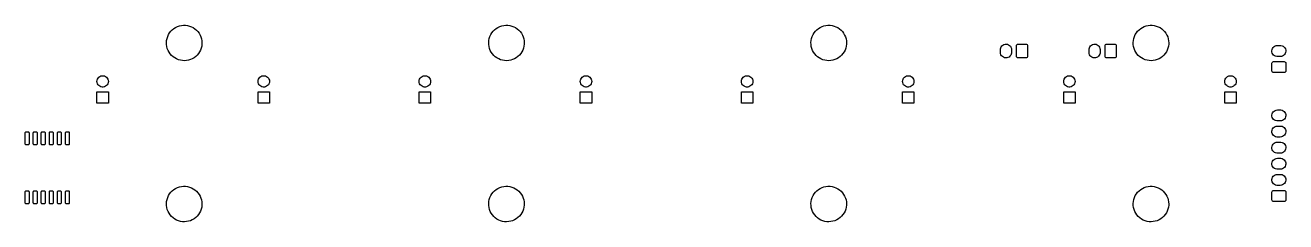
# Model space of a CAD drawing. Extents: x 17 to 415, y -139 to -108.
# Drawn here: x 216.2 to 415, y -138.7 to -107.7 of the extents above; entities that cross this region are included whole.
import ezdxf

# ---------------------------------------------------------------- set-up
doc = ezdxf.new("R2010")
doc.units = 0
doc.layers.add('BLACK', color=7, linetype='CONTINUOUS')

msp = doc.modelspace()

# ---------------------------------------------------------------- linework, layer by layer
at = {"layer": 'BLACK', "linetype": 'CONTINUOUS'}
for p, q in [((238.697, -109.459), (238.832, -109.167)), ((238.832, -109.167), (239.001, -108.892)), ((239.001, -108.892), (239.2, -108.638)), ((239.2, -108.638), (239.426, -108.409)), ((239.426, -108.409), (239.678, -108.208)), ((239.678, -108.208), (239.951, -108.036)), ((239.951, -108.036), (240.242, -107.898)), ((240.242, -107.898), (240.547, -107.793)), ((240.547, -107.793), (240.862, -107.724)), ((240.862, -107.724), (241.183, -107.692)), ((241.183, -107.692), (241.505, -107.698)), ((241.505, -107.698), (241.825, -107.74)), ((241.825, -107.74), (242.137, -107.818)), ((242.137, -107.818), (242.439, -107.932)), ((242.439, -107.932), (242.725, -108.08)), ((242.725, -108.08), (242.993, -108.26)), ((242.993, -108.26), (243.238, -108.469)), ((243.238, -108.469), (243.457, -108.705)), ((243.457, -108.705), (243.648, -108.965)), ((243.648, -108.965), (243.808, -109.245)), ((243.808, -109.245), (243.934, -109.542)), ((289.497, -109.459), (289.632, -109.167)), ((289.632, -109.167), (289.801, -108.892)), ((289.801, -108.892), (290, -108.638)), ((290, -108.638), (290.226, -108.409)), ((290.226, -108.409), (290.478, -108.208)), ((290.478, -108.208), (290.751, -108.036)), ((290.751, -108.036), (291.042, -107.898)), ((291.042, -107.898), (291.347, -107.793)), ((291.347, -107.793), (291.662, -107.724)), ((291.662, -107.724), (291.983, -107.692)), ((291.983, -107.692), (292.305, -107.698)), ((292.305, -107.698), (292.625, -107.74)), ((292.625, -107.74), (292.937, -107.818)), ((292.937, -107.818), (293.239, -107.932)), ((293.239, -107.932), (293.525, -108.08)), ((293.525, -108.08), (293.793, -108.26)), ((293.793, -108.26), (294.038, -108.469)), ((294.038, -108.469), (294.257, -108.705)), ((294.257, -108.705), (294.448, -108.965)), ((294.448, -108.965), (294.608, -109.245)), ((294.608, -109.245), (294.734, -109.542)), ((340.297, -109.459), (340.432, -109.167)), ((340.432, -109.167), (340.601, -108.892)), ((340.601, -108.892), (340.8, -108.638)), ((340.8, -108.638), (341.026, -108.409)), ((341.026, -108.409), (341.278, -108.208)), ((341.278, -108.208), (341.551, -108.036)), ((341.551, -108.036), (341.842, -107.898)), ((341.842, -107.898), (342.147, -107.793)), ((342.147, -107.793), (342.462, -107.724)), ((342.462, -107.724), (342.783, -107.692)), ((342.783, -107.692), (343.105, -107.698)), ((343.105, -107.698), (343.425, -107.74)), ((343.425, -107.74), (343.737, -107.818)), ((343.737, -107.818), (344.039, -107.932)), ((344.039, -107.932), (344.325, -108.08)), ((344.325, -108.08), (344.593, -108.26)), ((344.593, -108.26), (344.838, -108.469)), ((344.838, -108.469), (345.057, -108.705)), ((345.057, -108.705), (345.248, -108.965)), ((345.248, -108.965), (345.408, -109.245)), ((345.408, -109.245), (345.534, -109.542)), ((391.097, -109.459), (391.232, -109.167)), ((391.232, -109.167), (391.401, -108.892)), ((391.401, -108.892), (391.6, -108.638)), ((391.6, -108.638), (391.826, -108.409)), ((391.826, -108.409), (392.078, -108.208)), ((392.078, -108.208), (392.351, -108.036)), ((392.351, -108.036), (392.642, -107.898)), ((392.642, -107.898), (392.947, -107.793)), ((392.947, -107.793), (393.262, -107.724)), ((393.262, -107.724), (393.583, -107.692)), ((393.583, -107.692), (393.905, -107.698)), ((393.905, -107.698), (394.225, -107.74)), ((394.225, -107.74), (394.537, -107.818)), ((394.537, -107.818), (394.839, -107.932)), ((394.839, -107.932), (395.125, -108.08)), ((395.125, -108.08), (395.393, -108.26)), ((395.393, -108.26), (395.638, -108.469)), ((395.638, -108.469), (395.857, -108.705)), ((395.857, -108.705), (396.048, -108.965)), ((396.048, -108.965), (396.208, -109.245)), ((396.208, -109.245), (396.334, -109.542)), ((238.501, -110.402), (238.53, -110.081)), ((238.51, -110.724), (238.501, -110.402)), ((238.555, -111.043), (238.51, -110.724)), ((238.53, -110.081), (238.595, -109.765)), ((238.637, -111.355), (238.555, -111.043)), ((238.595, -109.765), (238.697, -109.459)), ((243.934, -109.542), (244.026, -109.851)), ((244.056, -110.986), (243.98, -111.299)), ((244.026, -109.851), (244.081, -110.168)), ((244.094, -110.666), (244.056, -110.986)), ((244.081, -110.168), (244.1, -110.49)), ((244.1, -110.49), (244.094, -110.666)), ((289.301, -110.402), (289.33, -110.081)), ((289.31, -110.724), (289.301, -110.402)), ((289.355, -111.043), (289.31, -110.724)), ((289.33, -110.081), (289.395, -109.765)), ((289.437, -111.355), (289.355, -111.043)), ((289.395, -109.765), (289.497, -109.459)), ((294.734, -109.542), (294.826, -109.851)), ((294.856, -110.986), (294.78, -111.299)), ((294.826, -109.851), (294.881, -110.168)), ((294.894, -110.666), (294.856, -110.986)), ((294.881, -110.168), (294.9, -110.49)), ((294.9, -110.49), (294.894, -110.666)), ((340.101, -110.402), (340.13, -110.081)), ((340.11, -110.724), (340.101, -110.402)), ((340.155, -111.043), (340.11, -110.724)), ((340.13, -110.081), (340.195, -109.765)), ((340.237, -111.355), (340.155, -111.043)), ((340.195, -109.765), (340.297, -109.459)), ((345.534, -109.542), (345.626, -109.851)), ((345.656, -110.986), (345.58, -111.299)), ((345.626, -109.851), (345.681, -110.168)), ((345.694, -110.666), (345.656, -110.986)), ((345.681, -110.168), (345.7, -110.49)), ((345.7, -110.49), (345.694, -110.666)), ((369.975, -111.438), (370.016, -111.255)), ((370.016, -111.255), (370.096, -111.084)), ((370.096, -111.084), (370.21, -110.935)), ((370.21, -110.935), (370.354, -110.814)), ((370.354, -110.814), (370.52, -110.726)), ((370.52, -110.726), (370.701, -110.676)), ((370.701, -110.676), (370.889, -110.666)), ((370.889, -110.666), (371.074, -110.697)), ((371.074, -110.697), (371.248, -110.767)), ((371.248, -110.767), (371.404, -110.872)), ((371.404, -110.872), (371.533, -111.009)), ((371.533, -111.009), (371.63, -111.17)), ((371.63, -111.17), (371.69, -111.348)), ((372.51, -110.915), (372.529, -110.819)), ((372.51, -112.605), (372.51, -110.915)), ((372.529, -110.819), (372.583, -110.738)), ((372.583, -110.738), (372.664, -110.684)), ((372.664, -110.684), (372.76, -110.665)), ((372.76, -110.665), (374, -110.665)), ((374, -110.665), (374.096, -110.684)), ((374.096, -110.684), (374.177, -110.738)), ((374.177, -110.738), (374.231, -110.819)), ((374.231, -110.819), (374.25, -110.915)), ((374.25, -110.915), (374.25, -112.605)), ((383.945, -111.438), (383.986, -111.255)), ((383.986, -111.255), (384.066, -111.084)), ((384.066, -111.084), (384.18, -110.935)), ((384.18, -110.935), (384.324, -110.814)), ((384.324, -110.814), (384.49, -110.726)), ((384.49, -110.726), (384.671, -110.676)), ((384.671, -110.676), (384.859, -110.666)), ((384.859, -110.666), (385.044, -110.697)), ((385.044, -110.697), (385.218, -110.767)), ((385.218, -110.767), (385.374, -110.872)), ((385.374, -110.872), (385.503, -111.009)), ((385.503, -111.009), (385.6, -111.17)), ((385.6, -111.17), (385.66, -111.348)), ((386.48, -110.915), (386.499, -110.819)), ((386.48, -112.605), (386.48, -110.915)), ((386.499, -110.819), (386.553, -110.738)), ((386.553, -110.738), (386.634, -110.684)), ((386.634, -110.684), (386.73, -110.665)), ((386.73, -110.665), (387.97, -110.665)), ((387.97, -110.665), (388.066, -110.684)), ((388.066, -110.684), (388.147, -110.738)), ((388.147, -110.738), (388.201, -110.819)), ((388.201, -110.819), (388.22, -110.915)), ((388.22, -110.915), (388.22, -112.605)), ((390.901, -110.402), (390.93, -110.081)), ((390.91, -110.724), (390.901, -110.402)), ((390.955, -111.043), (390.91, -110.724)), ((390.93, -110.081), (390.995, -109.765)), ((391.037, -111.355), (390.955, -111.043)), ((390.995, -109.765), (391.097, -109.459)), ((396.334, -109.542), (396.426, -109.851)), ((396.456, -110.986), (396.38, -111.299)), ((396.426, -109.851), (396.481, -110.168)), ((396.494, -110.666), (396.456, -110.986)), ((396.481, -110.168), (396.5, -110.49)), ((396.5, -110.49), (396.494, -110.666)), ((412.866, -111.352), (412.971, -111.196)), ((412.971, -111.196), (413.108, -111.067)), ((413.108, -111.067), (413.269, -110.97)), ((413.269, -110.97), (413.447, -110.91)), ((413.447, -110.91), (413.634, -110.89)), ((413.634, -110.89), (414.084, -110.89)), ((414.084, -110.89), (414.181, -110.895)), ((414.181, -110.895), (414.364, -110.936)), ((414.364, -110.936), (414.535, -111.016)), ((414.535, -111.016), (414.684, -111.13)), ((414.684, -111.13), (414.805, -111.274)), ((414.805, -111.274), (414.893, -111.44)), ((238.754, -111.656), (238.637, -111.355)), ((238.905, -111.94), (238.754, -111.656)), ((239.088, -112.206), (238.905, -111.94)), ((239.299, -112.449), (239.088, -112.206)), ((239.538, -112.666), (239.299, -112.449)), ((239.8, -112.854), (239.538, -112.666)), ((240.081, -113.011), (239.8, -112.854)), ((240.379, -113.134), (240.081, -113.011)), ((240.689, -113.223), (240.379, -113.134)), ((241.007, -113.275), (240.689, -113.223)), ((241.651, -113.268), (241.329, -113.29)), ((241.968, -113.209), (241.651, -113.268)), ((242.276, -113.114), (241.968, -113.209)), ((242.571, -112.985), (242.276, -113.114)), ((242.849, -112.822), (242.571, -112.985)), ((243.107, -112.629), (242.849, -112.822)), ((243.341, -112.407), (243.107, -112.629)), ((243.548, -112.159), (243.341, -112.407)), ((243.725, -111.89), (243.548, -112.159)), ((243.87, -111.602), (243.725, -111.89)), ((243.98, -111.299), (243.87, -111.602)), ((289.554, -111.656), (289.437, -111.355)), ((289.705, -111.94), (289.554, -111.656)), ((289.888, -112.206), (289.705, -111.94)), ((290.099, -112.449), (289.888, -112.206)), ((290.338, -112.666), (290.099, -112.449)), ((290.6, -112.854), (290.338, -112.666)), ((290.881, -113.011), (290.6, -112.854)), ((291.179, -113.134), (290.881, -113.011)), ((291.489, -113.223), (291.179, -113.134)), ((291.807, -113.275), (291.489, -113.223)), ((292.451, -113.268), (292.129, -113.29)), ((292.768, -113.209), (292.451, -113.268)), ((293.076, -113.114), (292.768, -113.209)), ((293.371, -112.985), (293.076, -113.114)), ((293.649, -112.822), (293.371, -112.985)), ((293.907, -112.629), (293.649, -112.822)), ((294.141, -112.407), (293.907, -112.629)), ((294.348, -112.159), (294.141, -112.407)), ((294.525, -111.89), (294.348, -112.159)), ((294.67, -111.602), (294.525, -111.89)), ((294.78, -111.299), (294.67, -111.602)), ((340.354, -111.656), (340.237, -111.355)), ((340.505, -111.94), (340.354, -111.656)), ((340.688, -112.206), (340.505, -111.94)), ((340.899, -112.449), (340.688, -112.206)), ((341.138, -112.666), (340.899, -112.449)), ((341.4, -112.854), (341.138, -112.666)), ((341.681, -113.011), (341.4, -112.854)), ((341.979, -113.134), (341.681, -113.011)), ((342.289, -113.223), (341.979, -113.134)), ((342.607, -113.275), (342.289, -113.223)), ((343.251, -113.268), (342.929, -113.29)), ((343.568, -113.209), (343.251, -113.268)), ((343.876, -113.114), (343.568, -113.209)), ((344.171, -112.985), (343.876, -113.114)), ((344.449, -112.822), (344.171, -112.985)), ((344.707, -112.629), (344.449, -112.822)), ((344.941, -112.407), (344.707, -112.629)), ((345.148, -112.159), (344.941, -112.407)), ((345.325, -111.89), (345.148, -112.159)), ((345.47, -111.602), (345.325, -111.89)), ((345.58, -111.299), (345.47, -111.602)), ((369.97, -111.535), (369.975, -111.438)), ((369.97, -111.985), (369.97, -111.535)), ((369.99, -112.172), (369.97, -111.985)), ((370.05, -112.35), (369.99, -112.172)), ((370.147, -112.511), (370.05, -112.35)), ((370.276, -112.648), (370.147, -112.511)), ((370.432, -112.753), (370.276, -112.648)), ((370.606, -112.823), (370.432, -112.753)), ((370.791, -112.854), (370.606, -112.823)), ((370.979, -112.844), (370.791, -112.854)), ((371.16, -112.794), (370.979, -112.844)), ((371.326, -112.706), (371.16, -112.794)), ((371.47, -112.585), (371.326, -112.706)), ((371.584, -112.436), (371.47, -112.585)), ((371.664, -112.265), (371.584, -112.436)), ((371.705, -112.082), (371.664, -112.265)), ((371.69, -111.348), (371.71, -111.535)), ((371.71, -111.985), (371.705, -112.082)), ((371.71, -111.535), (371.71, -111.985)), ((372.529, -112.701), (372.51, -112.605)), ((372.583, -112.782), (372.529, -112.701)), ((372.664, -112.836), (372.583, -112.782)), ((372.76, -112.855), (372.664, -112.836)), ((374, -112.855), (372.76, -112.855)), ((374.096, -112.836), (374, -112.855)), ((374.177, -112.782), (374.096, -112.836)), ((374.231, -112.701), (374.177, -112.782)), ((374.25, -112.605), (374.231, -112.701)), ((383.94, -111.535), (383.945, -111.438)), ((383.94, -111.985), (383.94, -111.535)), ((383.96, -112.172), (383.94, -111.985)), ((384.02, -112.35), (383.96, -112.172)), ((384.117, -112.511), (384.02, -112.35)), ((384.246, -112.648), (384.117, -112.511)), ((384.402, -112.753), (384.246, -112.648)), ((384.576, -112.823), (384.402, -112.753)), ((384.761, -112.854), (384.576, -112.823)), ((384.949, -112.844), (384.761, -112.854)), ((385.13, -112.794), (384.949, -112.844)), ((385.296, -112.706), (385.13, -112.794)), ((385.44, -112.585), (385.296, -112.706)), ((385.554, -112.436), (385.44, -112.585)), ((385.634, -112.265), (385.554, -112.436)), ((385.675, -112.082), (385.634, -112.265)), ((385.66, -111.348), (385.68, -111.535)), ((385.68, -111.985), (385.675, -112.082)), ((385.68, -111.535), (385.68, -111.985)), ((386.499, -112.701), (386.48, -112.605)), ((386.553, -112.782), (386.499, -112.701)), ((386.634, -112.836), (386.553, -112.782)), ((386.73, -112.855), (386.634, -112.836)), ((387.97, -112.855), (386.73, -112.855)), ((388.066, -112.836), (387.97, -112.855)), ((388.147, -112.782), (388.066, -112.836)), ((388.201, -112.701), (388.147, -112.782)), ((388.22, -112.605), (388.201, -112.701)), ((391.154, -111.656), (391.037, -111.355)), ((391.305, -111.94), (391.154, -111.656)), ((391.488, -112.206), (391.305, -111.94)), ((391.699, -112.449), (391.488, -112.206)), ((391.938, -112.666), (391.699, -112.449)), ((392.2, -112.854), (391.938, -112.666)), ((392.481, -113.011), (392.2, -112.854)), ((392.779, -113.134), (392.481, -113.011)), ((393.089, -113.223), (392.779, -113.134)), ((393.407, -113.275), (393.089, -113.223)), ((394.051, -113.268), (393.729, -113.29)), ((394.368, -113.209), (394.051, -113.268)), ((394.676, -113.114), (394.368, -113.209)), ((394.971, -112.985), (394.676, -113.114)), ((395.249, -112.822), (394.971, -112.985)), ((395.507, -112.629), (395.249, -112.822)), ((395.741, -112.407), (395.507, -112.629)), ((395.948, -112.159), (395.741, -112.407)), ((396.125, -111.89), (395.948, -112.159)), ((396.27, -111.602), (396.125, -111.89)), ((396.38, -111.299), (396.27, -111.602)), ((412.765, -111.711), (412.796, -111.526)), ((412.775, -111.899), (412.765, -111.711)), ((412.825, -112.08), (412.775, -111.899)), ((412.796, -111.526), (412.866, -111.352)), ((412.913, -112.246), (412.825, -112.08)), ((413.034, -112.39), (412.913, -112.246)), ((413.183, -112.504), (413.034, -112.39)), ((413.354, -112.584), (413.183, -112.504)), ((413.537, -112.625), (413.354, -112.584)), ((413.634, -112.63), (413.537, -112.625)), ((414.084, -112.63), (413.634, -112.63)), ((414.271, -112.61), (414.084, -112.63)), ((414.449, -112.55), (414.271, -112.61)), ((414.61, -112.453), (414.449, -112.55)), ((414.747, -112.324), (414.61, -112.453)), ((414.852, -112.168), (414.747, -112.324)), ((414.922, -111.994), (414.852, -112.168)), ((414.893, -111.44), (414.943, -111.621)), ((414.953, -111.809), (414.922, -111.994)), ((414.943, -111.621), (414.953, -111.809)), ((241.329, -113.29), (241.007, -113.275)), ((292.129, -113.29), (291.807, -113.275)), ((342.929, -113.29), (342.607, -113.275)), ((393.729, -113.29), (393.407, -113.275)), ((412.764, -113.68), (412.783, -113.584)), ((412.764, -114.92), (412.764, -113.68)), ((412.783, -115.016), (412.764, -114.92)), ((412.783, -113.584), (412.837, -113.503)), ((412.837, -115.097), (412.783, -115.016)), ((412.837, -113.503), (412.918, -113.449)), ((412.918, -115.151), (412.837, -115.097)), ((412.918, -113.449), (413.014, -113.43)), ((413.014, -115.17), (412.918, -115.151)), ((413.014, -113.43), (414.704, -113.43)), ((414.704, -115.17), (413.014, -115.17)), ((414.704, -113.43), (414.8, -113.449)), ((414.8, -115.151), (414.704, -115.17)), ((414.8, -113.449), (414.881, -113.503)), ((414.881, -115.097), (414.8, -115.151)), ((414.881, -113.503), (414.935, -113.584)), ((414.935, -115.016), (414.881, -115.097)), ((414.935, -113.584), (414.954, -113.68)), ((414.954, -114.92), (414.935, -115.016)), ((414.954, -113.68), (414.954, -114.92)), ((227.539, -116.551), (227.559, -116.364)), ((227.559, -116.738), (227.539, -116.551)), ((227.559, -116.364), (227.617, -116.185)), ((227.617, -116.917), (227.559, -116.738)), ((227.617, -116.185), (227.711, -116.022)), ((227.711, -117.08), (227.617, -116.917)), ((227.711, -116.022), (227.837, -115.882)), ((227.837, -117.22), (227.711, -117.08)), ((227.837, -115.882), (227.989, -115.772)), ((227.989, -117.33), (227.837, -117.22)), ((227.989, -115.772), (228.161, -115.695)), ((228.161, -115.695), (228.345, -115.656)), ((228.345, -115.656), (228.533, -115.656)), ((228.533, -115.656), (228.717, -115.695)), ((228.717, -115.695), (228.889, -115.772)), ((228.889, -115.772), (229.041, -115.882)), ((229.041, -117.22), (228.889, -117.33)), ((229.041, -115.882), (229.167, -116.022)), ((229.167, -117.08), (229.041, -117.22)), ((229.167, -116.022), (229.261, -116.185)), ((229.261, -116.917), (229.167, -117.08)), ((229.261, -116.185), (229.319, -116.364)), ((229.319, -116.738), (229.261, -116.917)), ((229.319, -116.364), (229.339, -116.551)), ((229.339, -116.551), (229.319, -116.738)), ((252.939, -116.551), (252.959, -116.364)), ((252.959, -116.738), (252.939, -116.551)), ((252.959, -116.364), (253.017, -116.185)), ((253.017, -116.917), (252.959, -116.738)), ((253.017, -116.185), (253.111, -116.022)), ((253.111, -117.08), (253.017, -116.917)), ((253.111, -116.022), (253.237, -115.882)), ((253.237, -117.22), (253.111, -117.08)), ((253.237, -115.882), (253.389, -115.772)), ((253.389, -117.33), (253.237, -117.22)), ((253.389, -115.772), (253.561, -115.695)), ((253.561, -115.695), (253.745, -115.656)), ((253.745, -115.656), (253.933, -115.656)), ((253.933, -115.656), (254.117, -115.695)), ((254.117, -115.695), (254.289, -115.772)), ((254.289, -115.772), (254.441, -115.882)), ((254.441, -117.22), (254.289, -117.33)), ((254.441, -115.882), (254.567, -116.022)), ((254.567, -117.08), (254.441, -117.22)), ((254.567, -116.022), (254.661, -116.185)), ((254.661, -116.917), (254.567, -117.08)), ((254.661, -116.185), (254.719, -116.364)), ((254.719, -116.738), (254.661, -116.917)), ((254.719, -116.364), (254.739, -116.551)), ((254.739, -116.551), (254.719, -116.738)), ((278.339, -116.551), (278.359, -116.364)), ((278.359, -116.738), (278.339, -116.551)), ((278.359, -116.364), (278.417, -116.185)), ((278.417, -116.917), (278.359, -116.738)), ((278.417, -116.185), (278.511, -116.022)), ((278.511, -117.08), (278.417, -116.917)), ((278.511, -116.022), (278.637, -115.882)), ((278.637, -117.22), (278.511, -117.08)), ((278.637, -115.882), (278.789, -115.772)), ((278.789, -117.33), (278.637, -117.22)), ((278.789, -115.772), (278.961, -115.695)), ((278.961, -115.695), (279.145, -115.656)), ((279.145, -115.656), (279.333, -115.656)), ((279.333, -115.656), (279.517, -115.695)), ((279.517, -115.695), (279.689, -115.772)), ((279.689, -115.772), (279.841, -115.882)), ((279.841, -117.22), (279.689, -117.33)), ((279.841, -115.882), (279.967, -116.022)), ((279.967, -117.08), (279.841, -117.22)), ((279.967, -116.022), (280.061, -116.185)), ((280.061, -116.917), (279.967, -117.08)), ((280.061, -116.185), (280.119, -116.364)), ((280.119, -116.738), (280.061, -116.917)), ((280.119, -116.364), (280.139, -116.551)), ((280.139, -116.551), (280.119, -116.738)), ((303.739, -116.551), (303.759, -116.364)), ((303.759, -116.738), (303.739, -116.551)), ((303.759, -116.364), (303.817, -116.185)), ((303.817, -116.917), (303.759, -116.738)), ((303.817, -116.185), (303.911, -116.022)), ((303.911, -117.08), (303.817, -116.917)), ((303.911, -116.022), (304.037, -115.882)), ((304.037, -117.22), (303.911, -117.08)), ((304.037, -115.882), (304.189, -115.772)), ((304.189, -117.33), (304.037, -117.22)), ((304.189, -115.772), (304.361, -115.695)), ((304.361, -115.695), (304.545, -115.656)), ((304.545, -115.656), (304.733, -115.656)), ((304.733, -115.656), (304.917, -115.695)), ((304.917, -115.695), (305.089, -115.772)), ((305.089, -115.772), (305.241, -115.882)), ((305.241, -117.22), (305.089, -117.33)), ((305.241, -115.882), (305.367, -116.022)), ((305.367, -117.08), (305.241, -117.22)), ((305.367, -116.022), (305.461, -116.185)), ((305.461, -116.917), (305.367, -117.08)), ((305.461, -116.185), (305.519, -116.364)), ((305.519, -116.738), (305.461, -116.917)), ((305.519, -116.364), (305.539, -116.551)), ((305.539, -116.551), (305.519, -116.738)), ((329.139, -116.551), (329.159, -116.364)), ((329.159, -116.738), (329.139, -116.551)), ((329.159, -116.364), (329.217, -116.185)), ((329.217, -116.917), (329.159, -116.738)), ((329.217, -116.185), (329.311, -116.022)), ((329.311, -117.08), (329.217, -116.917)), ((329.311, -116.022), (329.437, -115.882)), ((329.437, -117.22), (329.311, -117.08)), ((329.437, -115.882), (329.589, -115.772)), ((329.589, -117.33), (329.437, -117.22)), ((329.589, -115.772), (329.761, -115.695)), ((329.761, -115.695), (329.945, -115.656)), ((329.945, -115.656), (330.133, -115.656)), ((330.133, -115.656), (330.317, -115.695)), ((330.317, -115.695), (330.489, -115.772)), ((330.489, -115.772), (330.641, -115.882)), ((330.641, -117.22), (330.489, -117.33)), ((330.641, -115.882), (330.767, -116.022)), ((330.767, -117.08), (330.641, -117.22)), ((330.767, -116.022), (330.861, -116.185)), ((330.861, -116.917), (330.767, -117.08)), ((330.861, -116.185), (330.919, -116.364)), ((330.919, -116.738), (330.861, -116.917)), ((330.919, -116.364), (330.939, -116.551)), ((330.939, -116.551), (330.919, -116.738)), ((354.539, -116.551), (354.559, -116.364)), ((354.559, -116.738), (354.539, -116.551)), ((354.559, -116.364), (354.617, -116.185)), ((354.617, -116.917), (354.559, -116.738)), ((354.617, -116.185), (354.711, -116.022)), ((354.711, -117.08), (354.617, -116.917)), ((354.711, -116.022), (354.837, -115.882)), ((354.837, -117.22), (354.711, -117.08)), ((354.837, -115.882), (354.989, -115.772)), ((354.989, -117.33), (354.837, -117.22)), ((354.989, -115.772), (355.161, -115.695)), ((355.161, -115.695), (355.345, -115.656)), ((355.345, -115.656), (355.533, -115.656)), ((355.533, -115.656), (355.717, -115.695)), ((355.717, -115.695), (355.889, -115.772)), ((355.889, -115.772), (356.041, -115.882)), ((356.041, -117.22), (355.889, -117.33)), ((356.041, -115.882), (356.167, -116.022)), ((356.167, -117.08), (356.041, -117.22)), ((356.167, -116.022), (356.261, -116.185)), ((356.261, -116.917), (356.167, -117.08)), ((356.261, -116.185), (356.319, -116.364)), ((356.319, -116.738), (356.261, -116.917)), ((356.319, -116.364), (356.339, -116.551)), ((356.339, -116.551), (356.319, -116.738)), ((379.939, -116.551), (379.959, -116.364)), ((379.959, -116.738), (379.939, -116.551)), ((379.959, -116.364), (380.017, -116.185)), ((380.017, -116.917), (379.959, -116.738)), ((380.017, -116.185), (380.111, -116.022)), ((380.111, -117.08), (380.017, -116.917)), ((380.111, -116.022), (380.237, -115.882)), ((380.237, -117.22), (380.111, -117.08)), ((380.237, -115.882), (380.389, -115.772)), ((380.389, -117.33), (380.237, -117.22)), ((380.389, -115.772), (380.561, -115.695)), ((380.561, -115.695), (380.745, -115.656)), ((380.745, -115.656), (380.933, -115.656)), ((380.933, -115.656), (381.117, -115.695)), ((381.117, -115.695), (381.289, -115.772)), ((381.289, -115.772), (381.441, -115.882)), ((381.441, -117.22), (381.289, -117.33)), ((381.441, -115.882), (381.567, -116.022)), ((381.567, -117.08), (381.441, -117.22)), ((381.567, -116.022), (381.661, -116.185)), ((381.661, -116.917), (381.567, -117.08)), ((381.661, -116.185), (381.719, -116.364)), ((381.719, -116.738), (381.661, -116.917)), ((381.719, -116.364), (381.739, -116.551)), ((381.739, -116.551), (381.719, -116.738)), ((405.339, -116.551), (405.359, -116.364)), ((405.359, -116.738), (405.339, -116.551)), ((405.359, -116.364), (405.417, -116.185)), ((405.417, -116.917), (405.359, -116.738)), ((405.417, -116.185), (405.511, -116.022)), ((405.511, -117.08), (405.417, -116.917)), ((405.511, -116.022), (405.637, -115.882)), ((405.637, -117.22), (405.511, -117.08)), ((405.637, -115.882), (405.789, -115.772)), ((405.789, -117.33), (405.637, -117.22)), ((405.789, -115.772), (405.961, -115.695)), ((405.961, -115.695), (406.145, -115.656)), ((406.145, -115.656), (406.333, -115.656)), ((406.333, -115.656), (406.517, -115.695)), ((406.517, -115.695), (406.689, -115.772)), ((406.689, -115.772), (406.841, -115.882)), ((406.841, -117.22), (406.689, -117.33)), ((406.841, -115.882), (406.967, -116.022)), ((406.967, -117.08), (406.841, -117.22)), ((406.967, -116.022), (407.061, -116.185)), ((407.061, -116.917), (406.967, -117.08)), ((407.061, -116.185), (407.119, -116.364)), ((407.119, -116.738), (407.061, -116.917)), ((407.119, -116.364), (407.139, -116.551)), ((407.139, -116.551), (407.119, -116.738)), ((227.539, -119.991), (227.539, -118.191)), ((227.539, -118.191), (229.339, -118.191)), ((228.161, -117.407), (227.989, -117.33)), ((228.345, -117.446), (228.161, -117.407)), ((228.533, -117.446), (228.345, -117.446)), ((228.717, -117.407), (228.533, -117.446)), ((228.889, -117.33), (228.717, -117.407)), ((229.339, -118.191), (229.339, -119.991)), ((252.939, -119.991), (252.939, -118.191)), ((252.939, -118.191), (254.739, -118.191)), ((253.561, -117.407), (253.389, -117.33)), ((253.745, -117.446), (253.561, -117.407)), ((253.933, -117.446), (253.745, -117.446)), ((254.117, -117.407), (253.933, -117.446)), ((254.289, -117.33), (254.117, -117.407)), ((254.739, -118.191), (254.739, -119.991)), ((278.339, -119.991), (278.339, -118.191)), ((278.339, -118.191), (280.139, -118.191)), ((278.961, -117.407), (278.789, -117.33)), ((279.145, -117.446), (278.961, -117.407)), ((279.333, -117.446), (279.145, -117.446)), ((279.517, -117.407), (279.333, -117.446)), ((279.689, -117.33), (279.517, -117.407)), ((280.139, -118.191), (280.139, -119.991)), ((303.739, -119.991), (303.739, -118.191)), ((303.739, -118.191), (305.539, -118.191)), ((304.361, -117.407), (304.189, -117.33)), ((304.545, -117.446), (304.361, -117.407)), ((304.733, -117.446), (304.545, -117.446)), ((304.917, -117.407), (304.733, -117.446)), ((305.089, -117.33), (304.917, -117.407)), ((305.539, -118.191), (305.539, -119.991)), ((329.139, -119.991), (329.139, -118.191)), ((329.139, -118.191), (330.939, -118.191)), ((329.761, -117.407), (329.589, -117.33)), ((329.945, -117.446), (329.761, -117.407)), ((330.133, -117.446), (329.945, -117.446)), ((330.317, -117.407), (330.133, -117.446)), ((330.489, -117.33), (330.317, -117.407)), ((330.939, -118.191), (330.939, -119.991)), ((354.539, -119.991), (354.539, -118.191)), ((354.539, -118.191), (356.339, -118.191)), ((355.161, -117.407), (354.989, -117.33)), ((355.345, -117.446), (355.161, -117.407)), ((355.533, -117.446), (355.345, -117.446)), ((355.717, -117.407), (355.533, -117.446)), ((355.889, -117.33), (355.717, -117.407)), ((356.339, -118.191), (356.339, -119.991)), ((379.939, -119.991), (379.939, -118.191)), ((379.939, -118.191), (381.739, -118.191)), ((380.561, -117.407), (380.389, -117.33)), ((380.745, -117.446), (380.561, -117.407)), ((380.933, -117.446), (380.745, -117.446)), ((381.117, -117.407), (380.933, -117.446)), ((381.289, -117.33), (381.117, -117.407)), ((381.739, -118.191), (381.739, -119.991)), ((405.339, -119.991), (405.339, -118.191)), ((405.339, -118.191), (407.139, -118.191)), ((405.961, -117.407), (405.789, -117.33)), ((406.145, -117.446), (405.961, -117.407)), ((406.333, -117.446), (406.145, -117.446)), ((406.517, -117.407), (406.333, -117.446)), ((406.689, -117.33), (406.517, -117.407)), ((407.139, -118.191), (407.139, -119.991)), ((229.339, -119.991), (227.539, -119.991)), ((254.739, -119.991), (252.939, -119.991)), ((280.139, -119.991), (278.339, -119.991)), ((305.539, -119.991), (303.739, -119.991)), ((330.939, -119.991), (329.139, -119.991)), ((356.339, -119.991), (354.539, -119.991)), ((381.739, -119.991), (379.939, -119.991)), ((407.139, -119.991), (405.339, -119.991)), ((413.108, -121.227), (413.269, -121.13)), ((413.269, -121.13), (413.447, -121.07)), ((413.447, -121.07), (413.634, -121.05)), ((413.634, -121.05), (414.084, -121.05)), ((414.084, -121.05), (414.181, -121.055)), ((414.181, -121.055), (414.364, -121.096)), ((414.364, -121.096), (414.535, -121.176)), ((414.535, -121.176), (414.684, -121.29)), ((412.765, -121.871), (412.796, -121.686)), ((412.775, -122.059), (412.765, -121.871)), ((412.825, -122.24), (412.775, -122.059)), ((412.796, -121.686), (412.866, -121.512)), ((412.913, -122.406), (412.825, -122.24)), ((412.866, -121.512), (412.971, -121.356)), ((413.034, -122.55), (412.913, -122.406)), ((412.971, -121.356), (413.108, -121.227)), ((413.183, -122.664), (413.034, -122.55)), ((413.354, -122.744), (413.183, -122.664)), ((413.537, -122.785), (413.354, -122.744)), ((413.634, -122.79), (413.537, -122.785)), ((414.084, -122.79), (413.634, -122.79)), ((414.271, -122.77), (414.084, -122.79)), ((414.449, -122.71), (414.271, -122.77)), ((414.61, -122.613), (414.449, -122.71)), ((414.747, -122.484), (414.61, -122.613)), ((414.684, -121.29), (414.805, -121.434)), ((414.852, -122.328), (414.747, -122.484)), ((414.805, -121.434), (414.893, -121.6)), ((414.922, -122.154), (414.852, -122.328)), ((414.893, -121.6), (414.943, -121.781)), ((414.953, -121.969), (414.922, -122.154)), ((414.943, -121.781), (414.953, -121.969)), ((216.235, -124.65), (216.246, -124.593)), ((216.235, -126.4), (216.235, -124.65)), ((216.246, -124.593), (216.279, -124.544)), ((216.279, -124.544), (216.328, -124.511)), ((216.328, -124.511), (216.385, -124.5)), ((216.385, -124.5), (216.685, -124.5)), ((216.685, -124.5), (216.742, -124.511)), ((216.742, -124.511), (216.791, -124.544)), ((216.791, -124.544), (216.824, -124.593)), ((216.824, -124.593), (216.835, -124.65)), ((216.835, -124.65), (216.835, -126.4)), ((217.505, -124.65), (217.516, -124.593)), ((217.505, -126.4), (217.505, -124.65)), ((217.516, -124.593), (217.549, -124.544)), ((217.549, -124.544), (217.598, -124.511)), ((217.598, -124.511), (217.655, -124.5)), ((217.655, -124.5), (217.955, -124.5)), ((217.955, -124.5), (218.012, -124.511)), ((218.012, -124.511), (218.061, -124.544)), ((218.061, -124.544), (218.094, -124.593)), ((218.094, -124.593), (218.105, -124.65)), ((218.105, -124.65), (218.105, -126.4)), ((218.775, -124.65), (218.786, -124.593)), ((218.775, -126.4), (218.775, -124.65)), ((218.786, -124.593), (218.819, -124.544)), ((218.819, -124.544), (218.868, -124.511)), ((218.868, -124.511), (218.925, -124.5)), ((218.925, -124.5), (219.225, -124.5)), ((219.225, -124.5), (219.282, -124.511)), ((219.282, -124.511), (219.331, -124.544)), ((219.331, -124.544), (219.364, -124.593)), ((219.364, -124.593), (219.375, -124.65)), ((219.375, -124.65), (219.375, -126.4)), ((220.045, -124.65), (220.056, -124.593)), ((220.045, -126.4), (220.045, -124.65)), ((220.056, -124.593), (220.089, -124.544)), ((220.089, -124.544), (220.138, -124.511)), ((220.138, -124.511), (220.195, -124.5)), ((220.195, -124.5), (220.495, -124.5)), ((220.495, -124.5), (220.552, -124.511)), ((220.552, -124.511), (220.601, -124.544)), ((220.601, -124.544), (220.634, -124.593)), ((220.634, -124.593), (220.645, -124.65)), ((220.645, -124.65), (220.645, -126.4)), ((221.315, -124.65), (221.326, -124.593)), ((221.315, -126.4), (221.315, -124.65)), ((221.326, -124.593), (221.359, -124.544)), ((221.359, -124.544), (221.408, -124.511)), ((221.408, -124.511), (221.465, -124.5)), ((221.465, -124.5), (221.765, -124.5)), ((221.765, -124.5), (221.822, -124.511)), ((221.822, -124.511), (221.871, -124.544)), ((221.871, -124.544), (221.904, -124.593)), ((221.904, -124.593), (221.915, -124.65)), ((221.915, -124.65), (221.915, -126.4)), ((222.585, -124.65), (222.596, -124.593)), ((222.585, -126.4), (222.585, -124.65)), ((222.596, -124.593), (222.629, -124.544)), ((222.629, -124.544), (222.678, -124.511)), ((222.678, -124.511), (222.735, -124.5)), ((222.735, -124.5), (223.035, -124.5)), ((223.035, -124.5), (223.092, -124.511)), ((223.092, -124.511), (223.141, -124.544)), ((223.141, -124.544), (223.174, -124.593)), ((223.174, -124.593), (223.185, -124.65)), ((223.185, -124.65), (223.185, -126.4)), ((412.765, -124.411), (412.796, -124.226)), ((412.775, -124.599), (412.765, -124.411)), ((412.825, -124.78), (412.775, -124.599)), ((412.796, -124.226), (412.866, -124.052)), ((412.913, -124.946), (412.825, -124.78)), ((412.866, -124.052), (412.971, -123.896)), ((413.034, -125.09), (412.913, -124.946)), ((412.971, -123.896), (413.108, -123.767)), ((413.183, -125.204), (413.034, -125.09)), ((413.108, -123.767), (413.269, -123.67)), ((413.269, -123.67), (413.447, -123.61)), ((413.447, -123.61), (413.634, -123.59)), ((413.634, -123.59), (414.084, -123.59)), ((414.084, -123.59), (414.181, -123.595)), ((414.181, -123.595), (414.364, -123.636)), ((414.364, -123.636), (414.535, -123.716)), ((414.61, -125.153), (414.449, -125.25)), ((414.535, -123.716), (414.684, -123.83)), ((414.747, -125.024), (414.61, -125.153)), ((414.684, -123.83), (414.805, -123.974)), ((414.852, -124.868), (414.747, -125.024)), ((414.805, -123.974), (414.893, -124.14)), ((414.922, -124.694), (414.852, -124.868)), ((414.893, -124.14), (414.943, -124.321)), ((414.953, -124.509), (414.922, -124.694)), ((414.943, -124.321), (414.953, -124.509)), ((216.246, -126.457), (216.235, -126.4)), ((216.279, -126.506), (216.246, -126.457)), ((216.328, -126.539), (216.279, -126.506)), ((216.385, -126.55), (216.328, -126.539)), ((216.685, -126.55), (216.385, -126.55)), ((216.742, -126.539), (216.685, -126.55)), ((216.791, -126.506), (216.742, -126.539)), ((216.824, -126.457), (216.791, -126.506)), ((216.835, -126.4), (216.824, -126.457)), ((217.516, -126.457), (217.505, -126.4)), ((217.549, -126.506), (217.516, -126.457)), ((217.598, -126.539), (217.549, -126.506)), ((217.655, -126.55), (217.598, -126.539)), ((217.955, -126.55), (217.655, -126.55)), ((218.012, -126.539), (217.955, -126.55)), ((218.061, -126.506), (218.012, -126.539)), ((218.094, -126.457), (218.061, -126.506)), ((218.105, -126.4), (218.094, -126.457)), ((218.786, -126.457), (218.775, -126.4)), ((218.819, -126.506), (218.786, -126.457)), ((218.868, -126.539), (218.819, -126.506)), ((218.925, -126.55), (218.868, -126.539)), ((219.225, -126.55), (218.925, -126.55)), ((219.282, -126.539), (219.225, -126.55)), ((219.331, -126.506), (219.282, -126.539)), ((219.364, -126.457), (219.331, -126.506)), ((219.375, -126.4), (219.364, -126.457)), ((220.056, -126.457), (220.045, -126.4)), ((220.089, -126.506), (220.056, -126.457)), ((220.138, -126.539), (220.089, -126.506)), ((220.195, -126.55), (220.138, -126.539)), ((220.495, -126.55), (220.195, -126.55)), ((220.552, -126.539), (220.495, -126.55)), ((220.601, -126.506), (220.552, -126.539)), ((220.634, -126.457), (220.601, -126.506)), ((220.645, -126.4), (220.634, -126.457)), ((221.326, -126.457), (221.315, -126.4)), ((221.359, -126.506), (221.326, -126.457)), ((221.408, -126.539), (221.359, -126.506)), ((221.465, -126.55), (221.408, -126.539)), ((221.765, -126.55), (221.465, -126.55)), ((221.822, -126.539), (221.765, -126.55)), ((221.871, -126.506), (221.822, -126.539)), ((221.904, -126.457), (221.871, -126.506)), ((221.915, -126.4), (221.904, -126.457)), ((222.596, -126.457), (222.585, -126.4)), ((222.629, -126.506), (222.596, -126.457)), ((222.678, -126.539), (222.629, -126.506)), ((222.735, -126.55), (222.678, -126.539)), ((223.035, -126.55), (222.735, -126.55)), ((223.092, -126.539), (223.035, -126.55)), ((223.141, -126.506), (223.092, -126.539)), ((223.174, -126.457), (223.141, -126.506)), ((223.185, -126.4), (223.174, -126.457)), ((412.765, -126.951), (412.796, -126.766)), ((412.775, -127.139), (412.765, -126.951)), ((412.825, -127.32), (412.775, -127.139)), ((412.796, -126.766), (412.866, -126.592)), ((412.866, -126.592), (412.971, -126.436)), ((412.971, -126.436), (413.108, -126.307)), ((413.108, -126.307), (413.269, -126.21)), ((413.354, -125.284), (413.183, -125.204)), ((413.269, -126.21), (413.447, -126.15)), ((413.537, -125.325), (413.354, -125.284)), ((413.447, -126.15), (413.634, -126.13)), ((413.634, -125.33), (413.537, -125.325)), ((414.084, -125.33), (413.634, -125.33)), ((413.634, -126.13), (414.084, -126.13)), ((414.271, -125.31), (414.084, -125.33)), ((414.084, -126.13), (414.181, -126.135)), ((414.181, -126.135), (414.364, -126.176)), ((414.449, -125.25), (414.271, -125.31)), ((414.364, -126.176), (414.535, -126.256)), ((414.535, -126.256), (414.684, -126.37)), ((414.684, -126.37), (414.805, -126.514)), ((414.805, -126.514), (414.893, -126.68)), ((414.893, -126.68), (414.943, -126.861)), ((414.953, -127.049), (414.922, -127.234)), ((414.943, -126.861), (414.953, -127.049)), ((412.796, -129.306), (412.866, -129.132)), ((412.913, -127.486), (412.825, -127.32)), ((412.866, -129.132), (412.971, -128.976)), ((413.034, -127.63), (412.913, -127.486)), ((412.971, -128.976), (413.108, -128.847)), ((413.183, -127.744), (413.034, -127.63)), ((413.108, -128.847), (413.269, -128.75)), ((413.354, -127.824), (413.183, -127.744)), ((413.269, -128.75), (413.447, -128.69)), ((413.537, -127.865), (413.354, -127.824)), ((413.447, -128.69), (413.634, -128.67)), ((413.634, -127.87), (413.537, -127.865)), ((414.084, -127.87), (413.634, -127.87)), ((413.634, -128.67), (414.084, -128.67)), ((414.271, -127.85), (414.084, -127.87)), ((414.084, -128.67), (414.181, -128.675)), ((414.181, -128.675), (414.364, -128.716)), ((414.449, -127.79), (414.271, -127.85)), ((414.364, -128.716), (414.535, -128.796)), ((414.61, -127.693), (414.449, -127.79)), ((414.535, -128.796), (414.684, -128.91)), ((414.747, -127.564), (414.61, -127.693)), ((414.684, -128.91), (414.805, -129.054)), ((414.852, -127.408), (414.747, -127.564)), ((414.805, -129.054), (414.893, -129.22)), ((414.922, -127.234), (414.852, -127.408)), ((412.765, -129.491), (412.796, -129.306)), ((412.775, -129.679), (412.765, -129.491)), ((412.825, -129.86), (412.775, -129.679)), ((412.913, -130.026), (412.825, -129.86)), ((413.034, -130.17), (412.913, -130.026)), ((413.183, -130.284), (413.034, -130.17)), ((413.354, -130.364), (413.183, -130.284)), ((413.537, -130.405), (413.354, -130.364)), ((413.634, -130.41), (413.537, -130.405)), ((414.084, -130.41), (413.634, -130.41)), ((414.271, -130.39), (414.084, -130.41)), ((414.449, -130.33), (414.271, -130.39)), ((414.61, -130.233), (414.449, -130.33)), ((414.747, -130.104), (414.61, -130.233)), ((414.852, -129.948), (414.747, -130.104)), ((414.922, -129.774), (414.852, -129.948)), ((414.893, -129.22), (414.943, -129.401)), ((414.953, -129.589), (414.922, -129.774)), ((414.943, -129.401), (414.953, -129.589)), ((240.547, -133.193), (240.862, -133.124)), ((240.862, -133.124), (241.183, -133.092)), ((241.183, -133.092), (241.505, -133.098)), ((241.505, -133.098), (241.825, -133.14)), ((241.825, -133.14), (242.137, -133.218)), ((291.347, -133.193), (291.662, -133.124)), ((291.662, -133.124), (291.983, -133.092)), ((291.983, -133.092), (292.305, -133.098)), ((292.305, -133.098), (292.625, -133.14)), ((292.625, -133.14), (292.937, -133.218)), ((342.147, -133.193), (342.462, -133.124)), ((342.462, -133.124), (342.783, -133.092)), ((342.783, -133.092), (343.105, -133.098)), ((343.105, -133.098), (343.425, -133.14)), ((343.425, -133.14), (343.737, -133.218)), ((392.947, -133.193), (393.262, -133.124)), ((393.262, -133.124), (393.583, -133.092)), ((393.583, -133.092), (393.905, -133.098)), ((393.905, -133.098), (394.225, -133.14)), ((394.225, -133.14), (394.537, -133.218)), ((412.765, -132.031), (412.796, -131.846)), ((412.775, -132.219), (412.765, -132.031)), ((412.825, -132.4), (412.775, -132.219)), ((412.796, -131.846), (412.866, -131.672)), ((412.913, -132.566), (412.825, -132.4)), ((412.866, -131.672), (412.971, -131.516)), ((413.034, -132.71), (412.913, -132.566)), ((412.971, -131.516), (413.108, -131.387)), ((413.183, -132.824), (413.034, -132.71)), ((413.108, -131.387), (413.269, -131.29)), ((413.354, -132.904), (413.183, -132.824)), ((413.269, -131.29), (413.447, -131.23)), ((413.537, -132.945), (413.354, -132.904)), ((413.447, -131.23), (413.634, -131.21)), ((413.634, -132.95), (413.537, -132.945)), ((413.634, -131.21), (414.084, -131.21)), ((414.084, -132.95), (413.634, -132.95)), ((414.084, -131.21), (414.181, -131.215)), ((414.271, -132.93), (414.084, -132.95)), ((414.181, -131.215), (414.364, -131.256)), ((414.449, -132.87), (414.271, -132.93)), ((414.364, -131.256), (414.535, -131.336)), ((414.61, -132.773), (414.449, -132.87)), ((414.535, -131.336), (414.684, -131.45)), ((414.747, -132.644), (414.61, -132.773)), ((414.684, -131.45), (414.805, -131.594)), ((414.852, -132.488), (414.747, -132.644)), ((414.805, -131.594), (414.893, -131.76)), ((414.922, -132.314), (414.852, -132.488)), ((414.893, -131.76), (414.943, -131.941)), ((414.953, -132.129), (414.922, -132.314)), ((414.943, -131.941), (414.953, -132.129)), ((216.235, -133.95), (216.246, -133.893)), ((216.235, -135.7), (216.235, -133.95)), ((216.246, -133.893), (216.279, -133.844)), ((216.279, -133.844), (216.328, -133.811)), ((216.328, -133.811), (216.385, -133.8)), ((216.385, -133.8), (216.685, -133.8)), ((216.685, -133.8), (216.742, -133.811)), ((216.742, -133.811), (216.791, -133.844)), ((216.791, -133.844), (216.824, -133.893)), ((216.824, -133.893), (216.835, -133.95)), ((216.835, -133.95), (216.835, -135.7)), ((217.505, -133.95), (217.516, -133.893)), ((217.505, -135.7), (217.505, -133.95)), ((217.516, -133.893), (217.549, -133.844)), ((217.549, -133.844), (217.598, -133.811)), ((217.598, -133.811), (217.655, -133.8)), ((217.655, -133.8), (217.955, -133.8)), ((217.955, -133.8), (218.012, -133.811)), ((218.012, -133.811), (218.061, -133.844)), ((218.061, -133.844), (218.094, -133.893)), ((218.094, -133.893), (218.105, -133.95)), ((218.105, -133.95), (218.105, -135.7)), ((218.775, -133.95), (218.786, -133.893)), ((218.775, -135.7), (218.775, -133.95)), ((218.786, -133.893), (218.819, -133.844)), ((218.819, -133.844), (218.868, -133.811)), ((218.868, -133.811), (218.925, -133.8)), ((218.925, -133.8), (219.225, -133.8)), ((219.225, -133.8), (219.282, -133.811)), ((219.282, -133.811), (219.331, -133.844)), ((219.331, -133.844), (219.364, -133.893)), ((219.364, -133.893), (219.375, -133.95)), ((219.375, -133.95), (219.375, -135.7)), ((220.045, -133.95), (220.056, -133.893)), ((220.045, -135.7), (220.045, -133.95)), ((220.056, -133.893), (220.089, -133.844)), ((220.089, -133.844), (220.138, -133.811)), ((220.138, -133.811), (220.195, -133.8)), ((220.195, -133.8), (220.495, -133.8)), ((220.495, -133.8), (220.552, -133.811)), ((220.552, -133.811), (220.601, -133.844)), ((220.601, -133.844), (220.634, -133.893)), ((220.634, -133.893), (220.645, -133.95)), ((220.645, -133.95), (220.645, -135.7)), ((221.315, -133.95), (221.326, -133.893)), ((221.315, -135.7), (221.315, -133.95)), ((221.326, -133.893), (221.359, -133.844)), ((221.359, -133.844), (221.408, -133.811)), ((221.408, -133.811), (221.465, -133.8)), ((221.465, -133.8), (221.765, -133.8)), ((221.765, -133.8), (221.822, -133.811)), ((221.822, -133.811), (221.871, -133.844)), ((221.871, -133.844), (221.904, -133.893)), ((221.904, -133.893), (221.915, -133.95)), ((221.915, -133.95), (221.915, -135.7)), ((222.585, -133.95), (222.596, -133.893)), ((222.585, -135.7), (222.585, -133.95)), ((222.596, -133.893), (222.629, -133.844)), ((222.629, -133.844), (222.678, -133.811)), ((222.678, -133.811), (222.735, -133.8)), ((222.735, -133.8), (223.035, -133.8)), ((223.035, -133.8), (223.092, -133.811)), ((223.092, -133.811), (223.141, -133.844)), ((223.141, -133.844), (223.174, -133.893)), ((223.174, -133.893), (223.185, -133.95)), ((223.185, -133.95), (223.185, -135.7)), ((238.595, -135.165), (238.697, -134.859)), ((238.697, -134.859), (238.832, -134.567)), ((238.832, -134.567), (239.001, -134.292)), ((239.001, -134.292), (239.2, -134.038)), ((239.2, -134.038), (239.426, -133.809)), ((239.426, -133.809), (239.678, -133.608)), ((239.678, -133.608), (239.951, -133.436)), ((239.951, -133.436), (240.242, -133.298)), ((240.242, -133.298), (240.547, -133.193)), ((242.137, -133.218), (242.439, -133.332)), ((242.439, -133.332), (242.725, -133.48)), ((242.725, -133.48), (242.993, -133.66)), ((242.993, -133.66), (243.238, -133.869)), ((243.238, -133.869), (243.457, -134.105)), ((243.457, -134.105), (243.648, -134.365)), ((243.648, -134.365), (243.808, -134.645)), ((243.808, -134.645), (243.934, -134.942)), ((243.934, -134.942), (244.026, -135.251)), ((289.395, -135.165), (289.497, -134.859)), ((289.497, -134.859), (289.632, -134.567)), ((289.632, -134.567), (289.801, -134.292)), ((289.801, -134.292), (290, -134.038)), ((290, -134.038), (290.226, -133.809)), ((290.226, -133.809), (290.478, -133.608)), ((290.478, -133.608), (290.751, -133.436)), ((290.751, -133.436), (291.042, -133.298)), ((291.042, -133.298), (291.347, -133.193)), ((292.937, -133.218), (293.239, -133.332)), ((293.239, -133.332), (293.525, -133.48)), ((293.525, -133.48), (293.793, -133.66)), ((293.793, -133.66), (294.038, -133.869)), ((294.038, -133.869), (294.257, -134.105)), ((294.257, -134.105), (294.448, -134.365)), ((294.448, -134.365), (294.608, -134.645)), ((294.608, -134.645), (294.734, -134.942)), ((294.734, -134.942), (294.826, -135.251)), ((340.195, -135.165), (340.297, -134.859)), ((340.297, -134.859), (340.432, -134.567)), ((340.432, -134.567), (340.601, -134.292)), ((340.601, -134.292), (340.8, -134.038)), ((340.8, -134.038), (341.026, -133.809)), ((341.026, -133.809), (341.278, -133.608)), ((341.278, -133.608), (341.551, -133.436)), ((341.551, -133.436), (341.842, -133.298)), ((341.842, -133.298), (342.147, -133.193)), ((343.737, -133.218), (344.039, -133.332)), ((344.039, -133.332), (344.325, -133.48)), ((344.325, -133.48), (344.593, -133.66)), ((344.593, -133.66), (344.838, -133.869)), ((344.838, -133.869), (345.057, -134.105)), ((345.057, -134.105), (345.248, -134.365)), ((345.248, -134.365), (345.408, -134.645)), ((345.408, -134.645), (345.534, -134.942)), ((345.534, -134.942), (345.626, -135.251)), ((390.995, -135.165), (391.097, -134.859)), ((391.097, -134.859), (391.232, -134.567)), ((391.232, -134.567), (391.401, -134.292)), ((391.401, -134.292), (391.6, -134.038)), ((391.6, -134.038), (391.826, -133.809)), ((391.826, -133.809), (392.078, -133.608)), ((392.078, -133.608), (392.351, -133.436)), ((392.351, -133.436), (392.642, -133.298)), ((392.642, -133.298), (392.947, -133.193)), ((394.537, -133.218), (394.839, -133.332)), ((394.839, -133.332), (395.125, -133.48)), ((395.125, -133.48), (395.393, -133.66)), ((395.393, -133.66), (395.638, -133.869)), ((395.638, -133.869), (395.857, -134.105)), ((395.857, -134.105), (396.048, -134.365)), ((396.048, -134.365), (396.208, -134.645)), ((396.208, -134.645), (396.334, -134.942)), ((396.334, -134.942), (396.426, -135.251)), ((412.764, -134), (412.783, -133.904)), ((412.764, -135.24), (412.764, -134)), ((412.783, -133.904), (412.837, -133.823)), ((412.837, -133.823), (412.918, -133.769)), ((412.918, -133.769), (413.014, -133.75)), ((413.014, -133.75), (414.704, -133.75)), ((414.704, -133.75), (414.8, -133.769)), ((414.8, -133.769), (414.881, -133.823)), ((414.881, -133.823), (414.935, -133.904)), ((414.935, -133.904), (414.954, -134)), ((414.954, -134), (414.954, -135.24)), ((216.246, -135.757), (216.235, -135.7)), ((216.279, -135.806), (216.246, -135.757)), ((216.328, -135.839), (216.279, -135.806)), ((216.385, -135.85), (216.328, -135.839)), ((216.685, -135.85), (216.385, -135.85)), ((216.742, -135.839), (216.685, -135.85)), ((216.791, -135.806), (216.742, -135.839)), ((216.824, -135.757), (216.791, -135.806)), ((216.835, -135.7), (216.824, -135.757)), ((217.516, -135.757), (217.505, -135.7)), ((217.549, -135.806), (217.516, -135.757)), ((217.598, -135.839), (217.549, -135.806)), ((217.655, -135.85), (217.598, -135.839)), ((217.955, -135.85), (217.655, -135.85)), ((218.012, -135.839), (217.955, -135.85)), ((218.061, -135.806), (218.012, -135.839)), ((218.094, -135.757), (218.061, -135.806)), ((218.105, -135.7), (218.094, -135.757)), ((218.786, -135.757), (218.775, -135.7)), ((218.819, -135.806), (218.786, -135.757)), ((218.868, -135.839), (218.819, -135.806)), ((218.925, -135.85), (218.868, -135.839)), ((219.225, -135.85), (218.925, -135.85)), ((219.282, -135.839), (219.225, -135.85)), ((219.331, -135.806), (219.282, -135.839)), ((219.364, -135.757), (219.331, -135.806)), ((219.375, -135.7), (219.364, -135.757)), ((220.056, -135.757), (220.045, -135.7)), ((220.089, -135.806), (220.056, -135.757)), ((220.138, -135.839), (220.089, -135.806)), ((220.195, -135.85), (220.138, -135.839)), ((220.495, -135.85), (220.195, -135.85)), ((220.552, -135.839), (220.495, -135.85)), ((220.601, -135.806), (220.552, -135.839)), ((220.634, -135.757), (220.601, -135.806)), ((220.645, -135.7), (220.634, -135.757)), ((221.326, -135.757), (221.315, -135.7)), ((221.359, -135.806), (221.326, -135.757)), ((221.408, -135.839), (221.359, -135.806)), ((221.465, -135.85), (221.408, -135.839)), ((221.765, -135.85), (221.465, -135.85)), ((221.822, -135.839), (221.765, -135.85)), ((221.871, -135.806), (221.822, -135.839)), ((221.904, -135.757), (221.871, -135.806)), ((221.915, -135.7), (221.904, -135.757)), ((222.596, -135.757), (222.585, -135.7)), ((222.629, -135.806), (222.596, -135.757)), ((222.678, -135.839), (222.629, -135.806)), ((222.735, -135.85), (222.678, -135.839)), ((223.035, -135.85), (222.735, -135.85)), ((223.092, -135.839), (223.035, -135.85)), ((223.141, -135.806), (223.092, -135.839)), ((223.174, -135.757), (223.141, -135.806)), ((223.185, -135.7), (223.174, -135.757)), ((238.501, -135.802), (238.53, -135.481)), ((238.51, -136.124), (238.501, -135.802)), ((238.555, -136.443), (238.51, -136.124)), ((238.53, -135.481), (238.595, -135.165)), ((238.637, -136.755), (238.555, -136.443)), ((238.754, -137.056), (238.637, -136.755)), ((238.905, -137.34), (238.754, -137.056)), ((243.87, -137.002), (243.725, -137.29)), ((243.98, -136.699), (243.87, -137.002)), ((244.056, -136.386), (243.98, -136.699)), ((244.026, -135.251), (244.081, -135.568)), ((244.094, -136.066), (244.056, -136.386)), ((244.081, -135.568), (244.1, -135.89)), ((244.1, -135.89), (244.094, -136.066)), ((289.301, -135.802), (289.33, -135.481)), ((289.31, -136.124), (289.301, -135.802)), ((289.355, -136.443), (289.31, -136.124)), ((289.33, -135.481), (289.395, -135.165)), ((289.437, -136.755), (289.355, -136.443)), ((289.554, -137.056), (289.437, -136.755)), ((289.705, -137.34), (289.554, -137.056)), ((294.67, -137.002), (294.525, -137.29)), ((294.78, -136.699), (294.67, -137.002)), ((294.856, -136.386), (294.78, -136.699)), ((294.826, -135.251), (294.881, -135.568)), ((294.894, -136.066), (294.856, -136.386)), ((294.881, -135.568), (294.9, -135.89)), ((294.9, -135.89), (294.894, -136.066)), ((340.101, -135.802), (340.13, -135.481)), ((340.11, -136.124), (340.101, -135.802)), ((340.155, -136.443), (340.11, -136.124)), ((340.13, -135.481), (340.195, -135.165)), ((340.237, -136.755), (340.155, -136.443)), ((340.354, -137.056), (340.237, -136.755)), ((340.505, -137.34), (340.354, -137.056)), ((345.47, -137.002), (345.325, -137.29)), ((345.58, -136.699), (345.47, -137.002)), ((345.656, -136.386), (345.58, -136.699)), ((345.626, -135.251), (345.681, -135.568)), ((345.694, -136.066), (345.656, -136.386)), ((345.681, -135.568), (345.7, -135.89)), ((345.7, -135.89), (345.694, -136.066)), ((390.901, -135.802), (390.93, -135.481)), ((390.91, -136.124), (390.901, -135.802)), ((390.955, -136.443), (390.91, -136.124)), ((390.93, -135.481), (390.995, -135.165)), ((391.037, -136.755), (390.955, -136.443)), ((391.154, -137.056), (391.037, -136.755)), ((391.305, -137.34), (391.154, -137.056)), ((396.27, -137.002), (396.125, -137.29)), ((396.38, -136.699), (396.27, -137.002)), ((396.456, -136.386), (396.38, -136.699)), ((396.426, -135.251), (396.481, -135.568)), ((396.494, -136.066), (396.456, -136.386)), ((396.481, -135.568), (396.5, -135.89)), ((396.5, -135.89), (396.494, -136.066)), ((412.783, -135.336), (412.764, -135.24)), ((412.837, -135.417), (412.783, -135.336)), ((412.918, -135.471), (412.837, -135.417)), ((413.014, -135.49), (412.918, -135.471)), ((414.704, -135.49), (413.014, -135.49)), ((414.8, -135.471), (414.704, -135.49)), ((414.881, -135.417), (414.8, -135.471)), ((414.935, -135.336), (414.881, -135.417)), ((414.954, -135.24), (414.935, -135.336)), ((239.088, -137.606), (238.905, -137.34)), ((239.299, -137.849), (239.088, -137.606)), ((239.538, -138.066), (239.299, -137.849)), ((239.8, -138.254), (239.538, -138.066)), ((240.081, -138.411), (239.8, -138.254)), ((240.379, -138.534), (240.081, -138.411)), ((240.689, -138.623), (240.379, -138.534)), ((241.007, -138.675), (240.689, -138.623)), ((241.329, -138.69), (241.007, -138.675)), ((241.651, -138.668), (241.329, -138.69)), ((241.968, -138.609), (241.651, -138.668)), ((242.276, -138.514), (241.968, -138.609)), ((242.571, -138.385), (242.276, -138.514)), ((242.849, -138.222), (242.571, -138.385)), ((243.107, -138.029), (242.849, -138.222)), ((243.341, -137.807), (243.107, -138.029)), ((243.548, -137.559), (243.341, -137.807)), ((243.725, -137.29), (243.548, -137.559)), ((289.888, -137.606), (289.705, -137.34)), ((290.099, -137.849), (289.888, -137.606)), ((290.338, -138.066), (290.099, -137.849)), ((290.6, -138.254), (290.338, -138.066)), ((290.881, -138.411), (290.6, -138.254)), ((291.179, -138.534), (290.881, -138.411)), ((291.489, -138.623), (291.179, -138.534)), ((291.807, -138.675), (291.489, -138.623)), ((292.129, -138.69), (291.807, -138.675)), ((292.451, -138.668), (292.129, -138.69)), ((292.768, -138.609), (292.451, -138.668)), ((293.076, -138.514), (292.768, -138.609)), ((293.371, -138.385), (293.076, -138.514)), ((293.649, -138.222), (293.371, -138.385)), ((293.907, -138.029), (293.649, -138.222)), ((294.141, -137.807), (293.907, -138.029)), ((294.348, -137.559), (294.141, -137.807)), ((294.525, -137.29), (294.348, -137.559)), ((340.688, -137.606), (340.505, -137.34)), ((340.899, -137.849), (340.688, -137.606)), ((341.138, -138.066), (340.899, -137.849)), ((341.4, -138.254), (341.138, -138.066)), ((341.681, -138.411), (341.4, -138.254)), ((341.979, -138.534), (341.681, -138.411)), ((342.289, -138.623), (341.979, -138.534)), ((342.607, -138.675), (342.289, -138.623)), ((342.929, -138.69), (342.607, -138.675)), ((343.251, -138.668), (342.929, -138.69)), ((343.568, -138.609), (343.251, -138.668)), ((343.876, -138.514), (343.568, -138.609)), ((344.171, -138.385), (343.876, -138.514)), ((344.449, -138.222), (344.171, -138.385)), ((344.707, -138.029), (344.449, -138.222)), ((344.941, -137.807), (344.707, -138.029)), ((345.148, -137.559), (344.941, -137.807)), ((345.325, -137.29), (345.148, -137.559)), ((391.488, -137.606), (391.305, -137.34)), ((391.699, -137.849), (391.488, -137.606)), ((391.938, -138.066), (391.699, -137.849)), ((392.2, -138.254), (391.938, -138.066)), ((392.481, -138.411), (392.2, -138.254)), ((392.779, -138.534), (392.481, -138.411)), ((393.089, -138.623), (392.779, -138.534)), ((393.407, -138.675), (393.089, -138.623)), ((393.729, -138.69), (393.407, -138.675)), ((394.051, -138.668), (393.729, -138.69)), ((394.368, -138.609), (394.051, -138.668)), ((394.676, -138.514), (394.368, -138.609)), ((394.971, -138.385), (394.676, -138.514)), ((395.249, -138.222), (394.971, -138.385)), ((395.507, -138.029), (395.249, -138.222)), ((395.741, -137.807), (395.507, -138.029)), ((395.948, -137.559), (395.741, -137.807)), ((396.125, -137.29), (395.948, -137.559))]:
    msp.add_line(p, q, dxfattribs=at)

doc.saveas('drawing.dxf')
